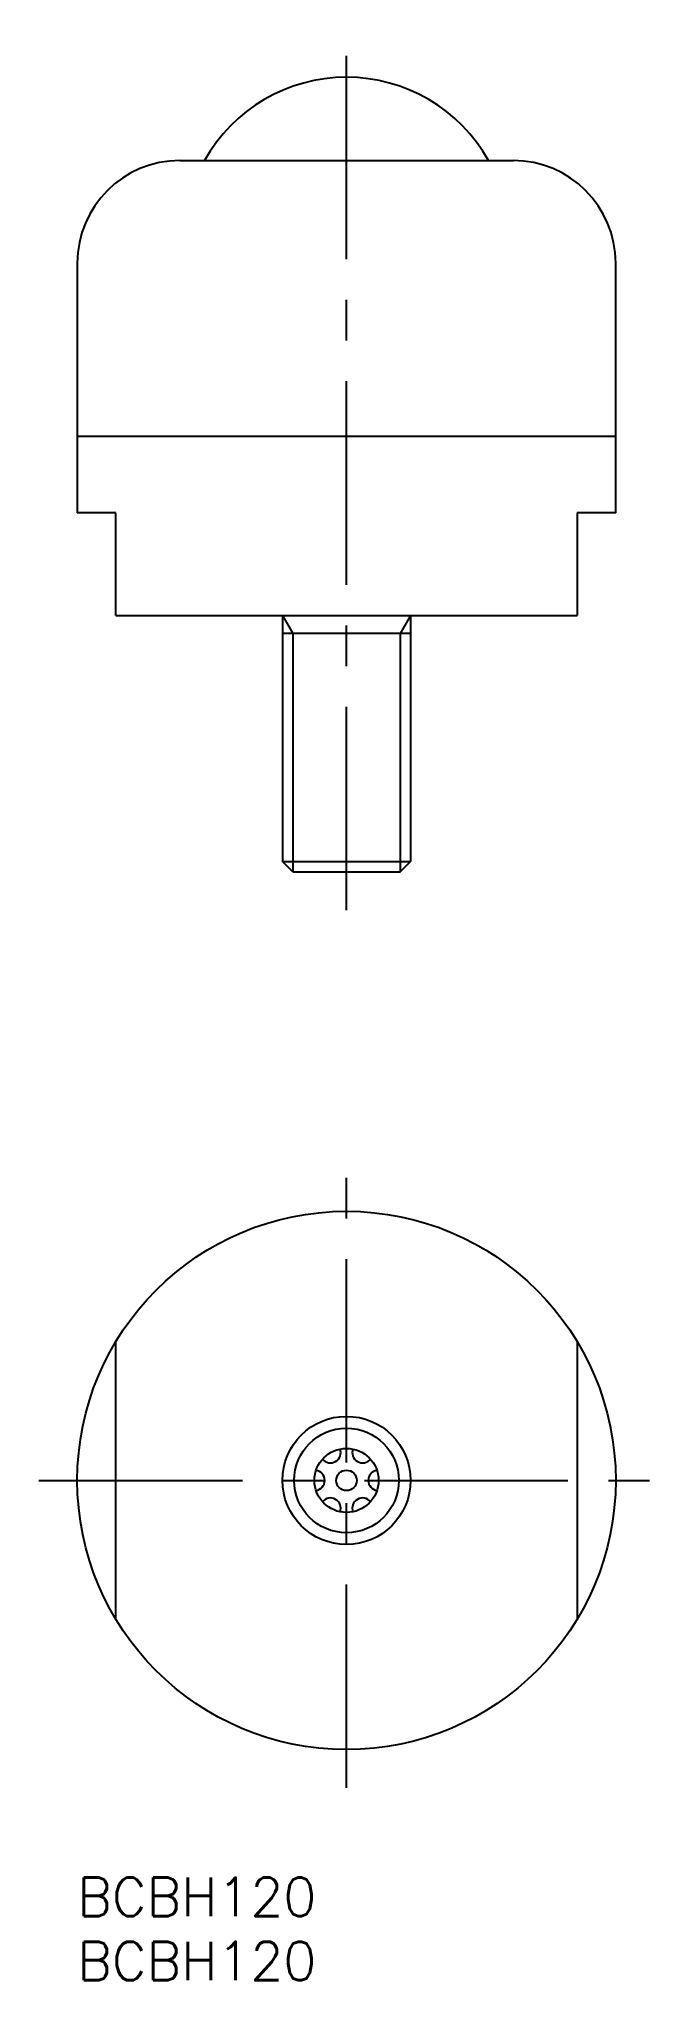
# Model space of a CAD drawing. Extents: x -3 to 45, y -8 to 143.
import ezdxf

# ---------------------------------------------------------------- set-up
doc = ezdxf.new("R2010")
doc.units = 0
doc.header["$LTSCALE"] = 0.5
doc.linetypes.add('CENTER', pattern=[50.8, 31.75, -6.35, 6.35, -6.35])
for name, color, linetype in [('MSM_CENTER', 1, 'CENTER'), ('MSM_CONTINUOUS', 7, 'CONTINUOUS'), ('MSM_NARROW', 5, 'CONTINUOUS'), ('MSM_PART_NUMBER', 7, 'CONTINUOUS')]:
    doc.layers.add(name, color=color, linetype=linetype)
doc.styles.get("Standard").update_dxf_attribs({"font": 'txt.shx', "height": 3, "bigfont": 'bigfont.shx'})

# ---------------------------------------------------------------- blocks, each defined once
blk = doc.blocks.new('*U16')
at = {"layer": 'MSM_PART_NUMBER'}
blk.add_text('BCBH120', height=3, dxfattribs=at).set_placement((0, -3))
blk = doc.blocks.new('*U17')
at = {"layer": 'MSM_PART_NUMBER'}
blk.add_text('BCBH120', height=3, dxfattribs=at).set_placement((0, -8))

msp = doc.modelspace()

# ---------------------------------------------------------------- linework, layer by layer
at = {"layer": 'MSM_CENTER'}
for p, q in [((21, 75.5), (21, 143.5)), ((21, 7), (21, 55)), ((-3, 31), (45, 31))]:
    msp.add_line(p, q, dxfattribs=at)
at = {"layer": 'MSM_CONTINUOUS'}
for p, q in [((8, 134), (34, 134)), ((0, 126), (0, 106.5)), ((42, 106.5), (42, 126)), ((0, 112.5), (42, 112.5)), ((3, 106.5), (0, 106.5)), ((3, 98.5), (3, 106.5)), ((39, 106.5), (39, 98.5)), ((42, 106.5), (39, 106.5)), ((3, 98.5), (39, 98.5)), ((16, 98.5), (16, 79.31)), ((26, 98.5), (26, 79.31)), ((26, 97.09), (16, 97.09)), ((16, 79.31), (26, 79.31)), ((16.81, 78.5), (16, 79.31)), ((25.19, 78.5), (26, 79.31)), ((16.81, 78.5), (25.19, 78.5)), ((3, 20.18), (3, 41.82)), ((39, 41.82), (39, 20.18))]:
    msp.add_line(p, q, dxfattribs=at)
for radius in [21, 5, 2.5, 0.8]:
    msp.add_circle((21, 31), radius, dxfattribs=at)
for centre, radius, start, end in [((21, 127.8), 12.7, 29.2216, 150.7784), ((8, 126), 8, 90, 180), ((34, 126), 8, 0, 90), ((19.75, 33.17), 0.8, 219.2069, 20.7931), ((22.25, 33.17), 0.8, 159.2069, 320.7931), ((18.5, 31), 0.8, 279.2069, 80.7931), ((23.5, 31), 0.8, 99.2069, 260.7931), ((19.75, 28.83), 0.8, 339.2069, 140.7931), ((22.25, 28.83), 0.8, 39.2069, 200.7931)]:
    msp.add_arc(centre, radius, start, end, dxfattribs=at)
at = {"layer": 'MSM_NARROW'}
for p, q in [((16, 98.5), (16.81, 97.09)), ((26, 98.5), (25.19, 97.09)), ((16.81, 97.09), (16.81, 78.5)), ((25.19, 97.09), (25.19, 78.5))]:
    msp.add_line(p, q, dxfattribs=at)
msp.add_circle((21, 31), 4.08, dxfattribs=at)

# ---------------------------------------------------------------- block references
at = {"layer": 'MSM_CONTINUOUS'}
for name in ['*U16', '*U17']:
    msp.add_blockref(name, (0, 0), dxfattribs=at)

doc.saveas('drawing.dxf')
